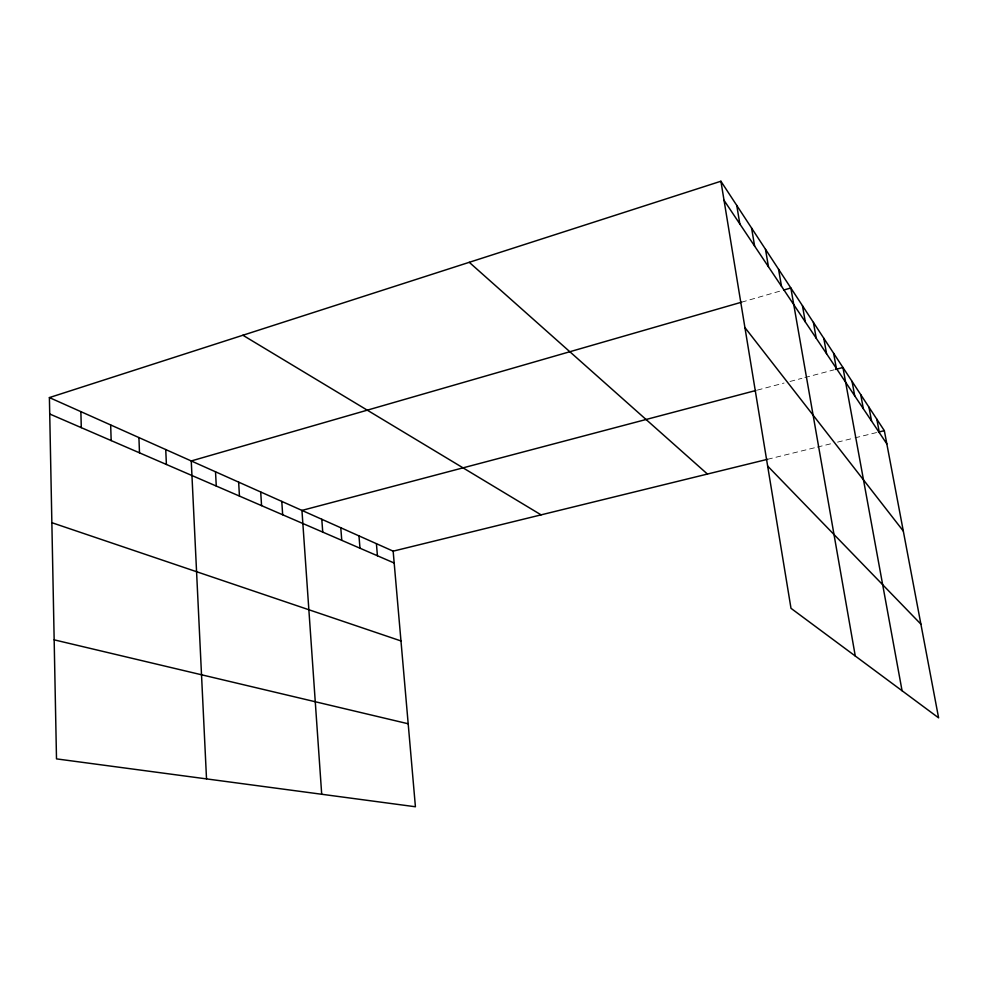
<?xml version="1.0" encoding="UTF-8"?>
<svg xmlns="http://www.w3.org/2000/svg" width="988" height="988" viewBox="0 0 988 988"><rect width="100%" height="100%" fill="white"/><g stroke="black" fill="none" stroke-linecap="round" stroke-linejoin="round"><path stroke-width="0.74" stroke-dasharray="4.94 3.71" d="M741.593 302.18L782.163 290.484M757.351 390.099L784.052 383.048M790.005 381.467L801.91 378.33M804.837 377.552L834.144 369.808M767.565 459.296L815.927 447.441M817.372 447.082L831.785 443.55M837.54 442.13L853.496 438.215M854.966 437.857L876.986 432.46"/><path stroke-width="1.48" d="M49.4 397.584L393.15 551.156L415.417 806.764L56.501 758.883L49.4 397.584L720.907 181.236L884.334 430.657L938.6 717.856L790.993 608.312L720.907 181.236M741.593 302.18L191.252 460.951L206.517 778.902M783.608 290.064L790.845 287.977L855.275 656.02M755.894 390.482L301.945 510.413L321.705 794.266M835.613 369.426L842.937 367.487L902.069 690.748M393.15 551.156L767.565 459.296M878.456 432.089L884.334 430.657M54.167 639.841L408.192 723.772M51.858 522.689L400.967 640.94M49.721 413.997L394.175 563.012M242.887 335.241L541.078 514.859M469.263 262.314L707.433 474.055M767.651 466.064L920.89 624.144M744.915 327.559L903.304 531.05M724.043 200.329L886.829 443.884M876.838 419.221L879.382 432.732M868.983 407.229L871.564 421.036M860.733 394.644L863.351 408.76M852.064 381.417L854.731 395.855M833.613 353.247L836.354 368.363M823.782 338.242L826.573 353.729M813.408 322.409L816.236 338.267M802.454 305.687L805.319 321.94M778.544 269.193L781.508 286.31M765.478 249.26L768.479 266.822M751.572 228.043L754.622 246.086M736.752 205.405L739.839 223.967M376.416 543.684L377.428 555.762M358.977 535.891L359.978 548.216M340.786 527.765L341.762 540.337M321.792 519.28L322.743 532.1M281.79 501.41L282.667 514.773M260.709 491.987L261.561 505.634M238.651 482.132L239.442 496.075M215.52 471.795L216.273 486.047M165.749 449.565L166.392 464.459M138.925 437.585L139.493 452.825M110.668 424.964L111.175 440.574M80.88 411.65L81.288 427.643"/></g></svg>
